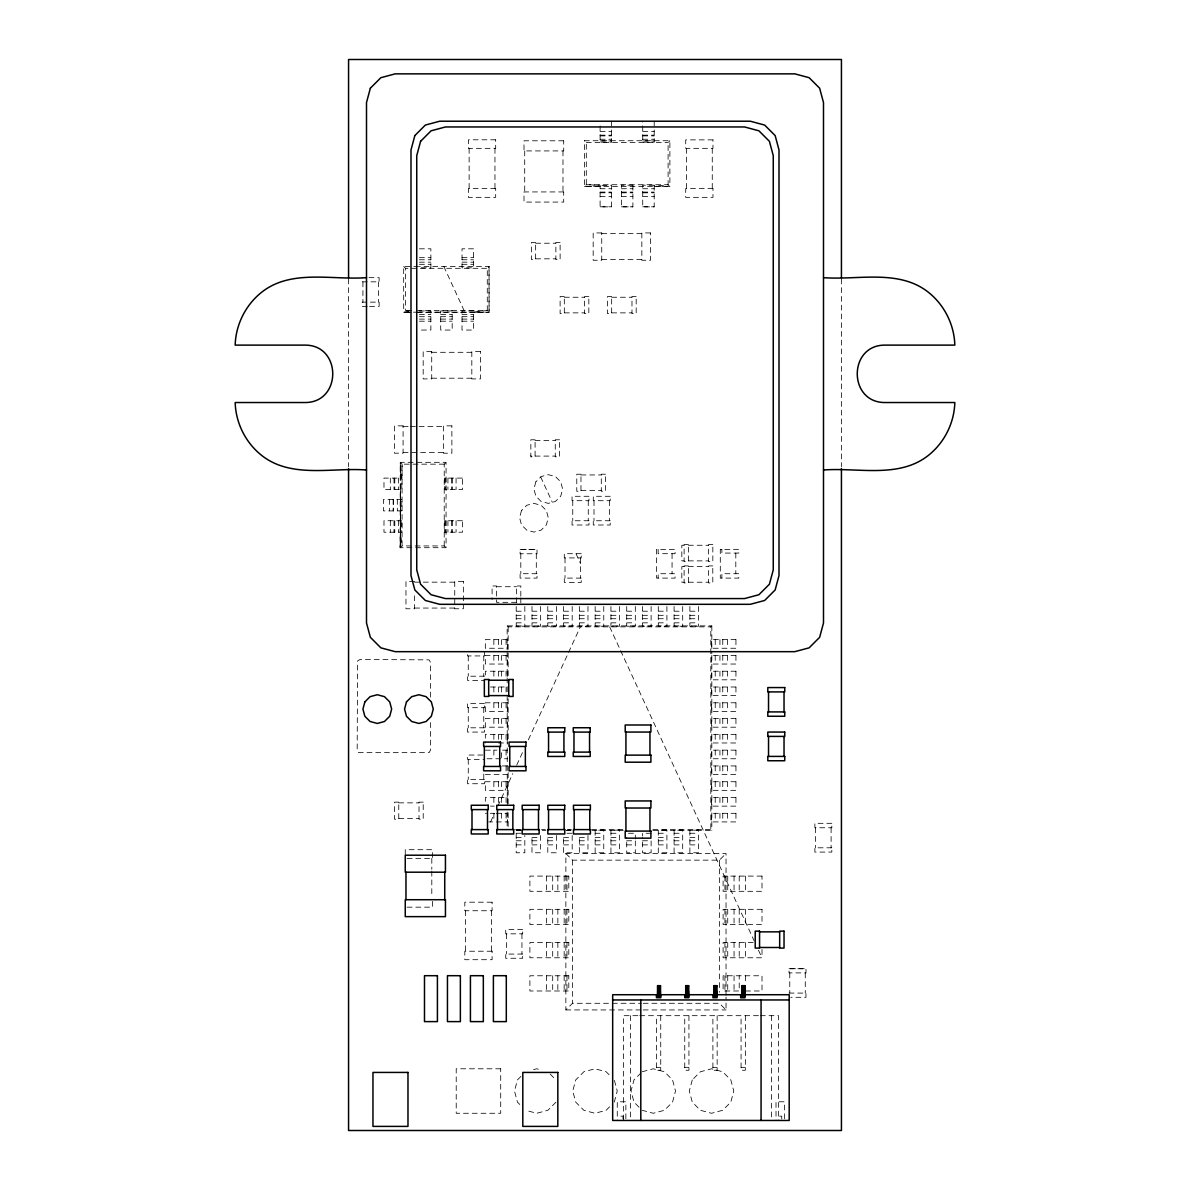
<?xml version="1.0" encoding="UTF-8"?>
<svg xmlns="http://www.w3.org/2000/svg" width="1190" height="1190" viewBox="0 0 1190 1190"><rect width="100%" height="100%" fill="white"/><g stroke="black" fill="none" stroke-linecap="round" stroke-linejoin="round"><path stroke-width="0.75" stroke-dasharray="5 3.75" d="M400.554 510.897L400.271 547.727L400.331 462.33L402.071 464.16L402.071 545.942L400.524 532.213L400.271 547.727L400.524 489.581L400.271 547.727L446.057 547.683L446.057 462.33L400.271 462.33L400.271 547.727L402.071 545.942L444.227 545.942L446.057 547.727M400.271 547.727L400.554 499.413M600.102 186.339L584.469 186.518L584.469 140.732L669.881 140.732L669.881 186.518L584.469 186.518L586.298 184.733L668.096 184.733L669.881 186.518L654.202 186.339L668.096 184.733L668.096 142.562L669.836 140.732M614.263 1102.148L617.253 1091.037L614.263 1079.91M490.578 821.918L494.534 813.306L485.341 813.306M497.837 806.136L512.816 773.589M516.698 765.155L523.674 749.983M528.33 739.853L580.333 626.862M416.679 312.241L489.075 312.241L489.031 266.471L489.075 312.241L487.29 310.456L487.29 268.3L489.075 266.471L419.401 266.59M444.227 545.942L444.227 464.16L446.057 462.33M652.819 830.531L711.828 830.531L710.817 829.519L710.817 626.862L711.828 625.866L507.148 625.866L507.148 649.829M726.034 995.212L726.034 853.498L565.86 853.498L565.86 1009.938L572.509 1003.289L641.306 1003.289M565.86 853.498L572.509 860.147L719.385 860.147L726.034 853.498M520.952 1076.415L517.457 1079.91L514.482 1091.037L517.457 1102.148L520.952 1105.644M555.998 1102.148L547.846 1110.3L536.735 1113.275L525.608 1110.3M640.979 1072.934L634.002 1079.91L631.027 1091.037L634.002 1102.148L640.979 1109.139M609.607 1106.804L606.127 1110.3L595 1113.275L583.874 1110.3L575.737 1102.148L572.747 1091.037L575.737 1079.91L583.874 1071.759L595 1068.784L606.127 1071.759L609.607 1075.254M533.551 1069.632L536.735 1068.784L539.903 1069.632M642.154 1071.759L653.265 1068.784L664.392 1071.759L672.543 1079.91L675.518 1091.037L672.543 1102.148L664.392 1110.3L653.265 1113.275L642.154 1110.3M584.469 186.518L611.571 185.209L611.571 206.867L600.102 206.867L600.102 185.209L586.298 184.733L586.298 142.562L584.469 140.732M408.914 311.81L403.678 312.241L403.678 266.471L418.538 266.471M789.044 968.72L805.987 968.72L805.987 972.899L789.044 972.899L789.044 968.72L805.987 968.72M720.292 549.393L721.884 549.349L721.884 553.082L738.812 553.082L738.812 549.349L720.292 549.393L720.292 578.102L738.812 578.102L738.812 573.714L721.884 573.714L721.884 578.102M408.914 312.211L403.678 312.241L405.507 310.456L414.804 310.456M520.09 549.393L537.017 549.393L537.017 553.766L520.09 553.766L520.09 549.393L537.017 549.393M600.102 131.525L611.571 131.525M642.719 131.525L654.202 131.525M600.102 135.169L611.571 135.169M642.719 135.169L654.202 135.169M600.102 135.898L611.571 135.898M642.719 135.898L654.202 135.898M600.102 139.245L611.571 139.245M642.719 139.245L654.202 139.245M600.102 140.956L611.571 140.956M642.719 140.956L654.202 140.956M586.298 142.562L668.096 142.562M600.102 188.734L611.571 188.734M621.403 188.734L632.887 188.734M642.719 188.734L654.202 188.734M600.102 192.081L611.571 192.081M621.403 192.081L632.887 192.081M642.719 192.081L654.202 192.081M600.102 192.81L611.571 192.81M621.403 192.81L632.887 192.81M642.719 192.81L654.202 192.81M600.102 196.454L611.571 196.454M621.403 196.454L632.887 196.454M642.719 196.454L654.202 196.454M600.102 206.792L611.571 206.792M621.403 206.792L632.887 206.792M642.719 206.792L654.202 206.792M601.738 233.642L641.841 233.642M535.649 243.221L555.879 243.221M419.401 248.814L430.869 248.814L430.869 267.824L419.401 267.824M419.401 257.665L430.869 257.665M462.018 257.665L473.501 257.665M535.649 258.825L555.879 258.825M601.738 259.539L641.841 259.539M419.401 259.762L430.869 259.762M462.018 259.762L473.501 259.762M419.401 262.172L430.869 262.172M462.018 262.172L473.501 262.172M419.401 264.314L430.869 264.314M462.018 264.314L473.501 264.314M403.678 266.471L405.507 268.3L418.523 268.3M420.382 268.3L487.29 268.3M368.974 277.657L379.134 277.657L379.134 281.837L362.206 281.837L362.206 277.657M564.313 297.247L584.617 297.247M611.66 297.247L631.979 297.247M367.279 306.365L362.206 306.365L362.206 302.141L379.134 302.141L379.134 306.365L368.974 306.365M416.664 310.456L487.29 310.456L473.501 312.167L489.075 312.241L419.401 312.167M419.401 310.932L430.869 310.932L430.869 330.046L419.401 330.046M418.508 312.197L403.678 312.197L414.819 312.241M564.313 312.866L584.617 312.866M611.66 312.866L631.979 312.866M419.401 314.547L430.869 314.547M440.702 314.547L452.185 314.547M462.018 314.547L473.501 314.547M419.401 316.689L430.869 316.689M440.702 316.689L452.185 316.689M462.018 316.689L473.501 316.689M419.401 319.099L430.869 319.099M440.702 319.099L452.185 319.099M462.018 319.099L473.501 319.099M419.401 321.196L430.869 321.196M440.702 321.196L452.185 321.196M462.018 321.196L473.501 321.196M431.717 352.3L471.82 352.3M431.717 378.197L471.82 378.197M403.083 426.585L408.572 426.585M410.401 426.585L443.364 426.585M535.084 440.493L555.269 440.493M403.083 452.483L443.364 452.483M535.084 456.097L555.269 456.097M444.227 464.16L402.071 464.16L401.744 489.581L383.983 489.581L383.983 478.097L401.744 478.097L400.271 462.33L400.524 478.097M580.973 474.944L601.292 474.944M580.973 490.548L601.292 490.548M684.116 545.258L681.825 545.258L681.825 560.877L684.116 560.877M688.385 545.258L708.615 545.258M688.385 560.877L708.615 560.877M684.116 566.619L681.825 566.619L681.825 582.222L684.116 582.222M688.385 566.619L708.615 566.619M414.566 581.449L405.969 581.449L405.969 608.774L414.566 608.774L414.566 593.26M414.566 582.163L454.744 582.163M688.385 582.222L708.615 582.222M496.528 586.715L516.519 586.715M516.519 602.319L496.528 602.319L496.528 585.986L492.095 585.986L492.095 599.626M414.566 608.06L454.744 608.06M516.207 611.214L524.82 611.214M531.99 611.214L540.602 611.214M547.787 611.214L556.385 611.214M563.569 611.214L572.182 611.214M579.352 611.214L587.964 611.214M595.149 611.214L603.761 611.214M610.931 611.214L619.544 611.214M626.713 611.214L635.326 611.214M642.511 611.214L651.123 611.214M658.293 611.214L666.906 611.214M674.09 611.214L682.688 611.214M689.873 611.214L698.485 611.214M516.207 615.319L524.82 615.319M531.99 615.319L540.602 615.319M547.787 615.319L556.385 615.319M563.569 615.319L572.182 615.319M579.352 615.319L587.964 615.319M595.149 615.319L603.761 615.319M610.931 615.319L619.544 615.319M626.713 615.319L635.326 615.319M642.511 615.319L651.123 615.319M658.293 615.319L666.906 615.319M674.09 615.319L682.688 615.319M689.873 615.319L698.485 615.319M516.207 618.726L524.82 618.726M531.99 618.726L540.602 618.726M547.787 618.726L556.385 618.726M563.569 618.726L572.182 618.726M579.352 618.726L587.964 618.726M595.149 618.726L603.761 618.726M610.931 618.726L619.544 618.726M626.713 618.726L635.326 618.726M642.511 618.726L651.123 618.726M658.293 618.726L666.906 618.726M674.09 618.726L682.688 618.726M689.873 618.726L698.485 618.726M516.207 622.831L524.82 622.831M531.99 622.831L540.602 622.831M547.787 622.831L556.385 622.831M563.569 622.831L572.182 622.831M579.352 622.831L587.964 622.831M595.149 622.831L603.761 622.831M610.931 622.831L619.544 622.831M626.713 622.831L635.326 622.831M642.511 622.831L651.123 622.831M658.293 622.831L666.906 622.831M674.09 622.831L682.688 622.831M689.873 622.831L698.485 622.831M507.148 625.866L508.16 626.862L710.817 626.862M484.479 676.203L467.551 676.203L467.551 680.397L484.479 680.397M490.459 687.002L507.595 687.002M498.521 742.977L507.595 742.977M485.341 750.146L496.974 750.146M507.595 750.146L501.362 750.146L501.362 758.759M482.798 755.04L467.551 755.04L467.551 759.384L484.479 759.384M487.052 758.759L507.595 758.759M502.15 765.943L507.595 765.943M485.341 774.556L507.595 774.556M398.769 802.863L419.014 802.863M490.459 806.136L494.266 806.136M496.245 813.306L507.595 813.306L507.595 821.918L488.748 821.918M398.769 818.467L419.014 818.467M515.582 829.519L521.175 829.519M541.539 829.519L545.347 829.519M567.511 829.519L571.379 829.519M591.623 829.519L623.426 829.519M652.849 829.519L710.817 829.519M521.369 830.159L516.207 830.159L516.207 852.769L524.82 852.769L524.82 835.469M567.005 830.159L570.456 830.159M516.207 830.456L524.82 830.456M542.194 830.531L545.868 830.531M566.157 830.531L571.691 830.531M591.966 830.531L623.322 830.531M516.207 833.268L524.82 833.268M567.005 833.268L572.182 833.268M595.149 833.268L603.761 833.268M610.931 833.268L619.544 833.268M628.439 833.268L635.326 833.268L635.326 839.01M651.123 833.268L642.511 833.268L642.511 836.005M658.293 833.268L666.906 833.268M674.09 833.268L682.688 833.268M689.873 833.268L698.485 833.268M516.207 837.373L524.82 837.373M531.99 837.373L540.602 837.373M547.787 837.373L556.385 837.373M563.569 837.373L572.182 837.373M579.352 837.373L587.964 837.373M595.149 837.373L603.761 837.373M610.931 837.373L619.544 837.373M658.293 837.373L666.906 837.373M674.09 837.373L682.688 837.373M689.873 837.373L698.485 837.373M516.207 840.78L524.82 840.78M531.99 840.78L540.602 840.78M547.787 840.78L556.385 840.78M563.569 840.78L572.182 840.78M579.352 840.78L587.964 840.78M595.149 840.78L603.761 840.78M610.931 840.78L619.544 840.78M626.713 840.78L635.326 840.78L635.326 852.769L626.713 852.769L626.713 837.373M642.511 840.78L651.123 840.78L651.123 852.769L642.511 852.769L642.511 837.373M658.293 840.78L666.906 840.78M674.09 840.78L682.688 840.78M689.873 840.78L698.485 840.78M516.207 844.885L524.82 844.885M531.99 844.885L540.602 844.885M547.787 844.885L556.385 844.885M563.569 844.885L572.182 844.885M579.352 844.885L587.964 844.885M595.149 844.885L603.761 844.885M610.931 844.885L619.544 844.885M626.713 844.885L635.326 844.885M642.511 844.885L651.123 844.885M658.293 844.885L666.906 844.885M674.09 844.885L682.688 844.885M689.873 844.885L698.485 844.885M407.069 858.362L432.52 858.362L432.52 849.705L405.255 849.705L405.255 856.621M407.069 907.167L432.52 907.167L432.52 898.569M753.196 942.554L723.104 942.554L723.104 957.772L762.002 957.772L762.002 945.931M745.535 990.987L762.002 990.987L762.002 975.77L723.104 975.77L723.104 990.987L739.213 990.987L739.213 975.77M789.044 993.085L805.987 993.085L805.987 997.309L790.74 997.309M643.165 1003.289L719.385 1003.289L726.034 1009.938L726.034 997.056M565.86 1009.938L641.351 1009.938M643.195 1009.938L726.034 1009.938M637.885 1015.68L623.411 1015.68L623.411 1120.459M639.729 1015.68L758.417 1015.68M760.276 1015.68L778.572 1015.68L778.572 1120.459M656.568 1067.341L660.733 1067.341M684.741 1067.341L688.936 1067.341M712.899 1067.341L717.154 1067.341M741.072 1067.341L745.356 1067.341M408.973 310.575L405.507 310.456L405.507 268.3M550.182 1074.094L555.998 1079.91M443.811 266.471L464.859 312.197M530.844 455.606L531.409 456.811M540.691 476.997L552.338 502.284M575.99 553.692L580.512 563.51M609.667 626.862L754.192 940.918M758.447 950.155L761.942 957.772M841.434 278.906L841.434 466.703M831.096 827.749L831.096 847.801M815.596 827.749L815.596 847.801M805.273 972.899L805.273 993.085M789.773 972.899L789.773 993.085M784.582 1118.764L784.582 1101.791L776.014 1101.791L776.014 1120.459M781.726 1119.016L781.726 1116.146L778.855 1116.146L778.855 1119.016M771.403 1015.68L771.403 1120.459M745.535 876.093L745.535 891.31M745.535 909.324L745.535 924.541M745.535 942.554L745.535 957.772M745.535 975.77L745.535 982.538M745.356 1015.68L745.356 1070.256L741.072 1070.256L741.072 1015.68M739.213 876.093L739.213 891.31M739.213 909.324L739.213 924.541M739.213 942.554L739.213 957.772M735.807 553.082L735.807 573.714M734.052 876.093L734.052 891.31M734.052 909.324L734.052 924.541M734.052 942.554L734.052 957.772M734.052 975.77L734.052 990.987M727.73 876.093L727.73 891.31M727.73 909.324L727.73 924.541M727.73 942.554L727.73 957.772M727.73 975.77L727.73 990.987M727.432 639.64L727.432 648.253M727.432 655.422L727.432 664.035M727.432 671.22L727.432 679.817M727.432 687.002L727.432 695.615M727.432 702.784L727.432 711.397M727.432 718.582L727.432 727.194M727.432 734.364L727.432 742.977M727.432 750.146L727.432 758.759M727.432 765.943L727.432 774.556M727.432 781.726L727.432 790.339M727.432 797.523L727.432 806.136M727.432 813.306L727.432 821.918M724.933 876.093L724.933 891.31M724.933 909.324L724.933 924.541M724.933 942.554L724.933 957.772M724.933 975.77L724.933 990.987M722.761 639.64L722.761 648.253M722.761 655.422L722.761 664.035M722.761 671.22L722.761 679.817M722.761 687.002L722.761 695.615M722.761 702.784L722.761 711.397M722.761 718.582L722.761 727.194M722.761 734.364L722.761 742.977M722.761 750.146L722.761 758.759M722.761 765.943L722.761 774.556M722.761 781.726L722.761 790.339M722.761 797.523L722.761 806.136M722.761 813.306L722.761 821.918M719.935 639.64L719.935 648.253M719.935 655.422L719.935 664.035M719.935 671.22L719.935 679.817M719.935 687.002L719.935 695.615M719.935 702.784L719.935 711.397M719.935 718.582L719.935 727.194M719.935 734.364L719.935 742.977M719.935 750.146L719.935 758.759M719.935 765.943L719.935 774.556M719.935 781.726L719.935 790.339M719.935 797.523L719.935 806.136M719.935 813.306L719.935 821.918M719.385 860.147L719.385 992.252M717.154 1015.68L717.154 1070.256L712.899 1070.256L712.899 1015.68M715.22 639.64L715.22 648.253M715.22 655.422L715.22 664.035M715.22 671.22L715.22 679.817M715.22 687.002L715.22 695.615M715.22 702.784L715.22 711.397M715.22 718.582L715.22 727.194M715.22 734.364L715.22 742.977M715.22 750.146L715.22 758.759M715.22 765.943L715.22 774.556M715.22 781.726L715.22 790.339M715.22 797.523L715.22 806.136M715.22 813.306L715.22 821.918M712.26 148.348L712.26 188.6M711.828 625.866L711.828 653.518M711.828 655.363L711.828 830.531M698.485 606.484L698.485 626.223L689.873 626.223L689.873 606.484M688.936 1015.68L688.936 1070.256L684.741 1070.256L684.741 1015.68M686.422 148.348L686.422 188.6M682.688 606.484L682.688 626.223L674.09 626.223L674.09 606.484M672.067 553.692L672.067 573.714M666.906 606.484L666.906 626.223L658.293 626.223L658.293 606.484M660.733 1015.68L660.733 1070.256L656.568 1070.256L656.568 1015.68M658.144 549.393L658.144 553.692L675.087 553.692L675.087 549.393L656.568 549.393L656.568 578.102L675.087 578.102L675.087 573.714L658.144 573.714L658.144 578.102M654.202 121.187L654.202 142.175L642.719 142.175L642.719 121.187M651.123 606.484L651.123 626.223L642.511 626.223L642.511 606.484M635.326 606.484L635.326 626.223L626.713 626.223L626.713 606.484M630.462 1015.68L630.462 1120.459M625.866 1118.764L625.866 1101.791L617.268 1101.791L617.268 1120.459M622.995 1119.016L622.995 1116.146L620.124 1116.146L620.124 1119.016M619.544 606.484L619.544 626.223L610.931 626.223L610.931 606.484M611.571 121.187L611.571 142.175L600.102 142.175L600.102 122.853M609.503 500.693L609.503 520.744M603.761 606.484L603.761 626.223L595.149 626.223L595.149 606.484M594.003 500.693L594.003 520.744M588.262 500.693L588.262 520.744M587.964 606.484L587.964 626.223L579.352 626.223L579.352 606.484M587.964 835.469L587.964 852.769L579.352 852.769L579.352 835.469M580.512 557.917L580.512 578.102M572.762 500.693L572.762 520.744M572.509 860.147L572.509 1003.289M572.182 606.484L572.182 626.223L563.569 626.223L563.569 606.484M572.182 835.469L572.182 852.769L563.569 852.769L563.569 835.469M566.976 876.093L566.976 891.31M566.976 909.324L566.976 924.541M566.976 942.554L566.976 957.772M566.976 975.77L566.976 990.987M565.012 557.917L565.012 578.102M564.164 876.093L564.164 891.31M564.164 909.324L564.164 924.541M564.164 942.554L564.164 957.772M564.164 975.77L564.164 990.987M562.989 150.922L562.989 191.932M557.842 876.093L557.842 891.31M557.842 909.324L557.842 924.541M557.842 942.554L557.842 957.772M557.842 975.77L557.842 990.987M556.385 606.484L556.385 626.223L547.787 626.223L547.787 606.484M556.385 835.469L556.385 852.769L547.787 852.769L547.787 835.469M552.696 876.093L552.696 891.31M552.696 909.324L552.696 924.541M552.696 942.554L552.696 957.772M552.696 975.77L552.696 990.987M546.374 876.093L546.374 891.31M546.374 909.324L546.374 924.541M546.374 942.554L546.374 957.772M546.374 975.77L546.374 990.987M540.602 606.484L540.602 626.223L531.99 626.223L531.99 606.484M540.602 835.469L540.602 852.769L531.99 852.769L531.99 835.469M536.303 553.766L536.303 573.714M524.82 606.484L524.82 626.223L516.207 626.223L516.207 606.484M524.716 150.922L524.716 191.932M521.949 933.838L521.949 954.068M520.803 553.766L520.803 573.714M520.818 596.22L520.818 585.986L516.519 585.986L516.519 603.033M520.818 597.93L520.818 603.033M508.16 626.862L508.16 677.065M508.16 698.827L508.16 739.421M508.16 772.637L508.16 803.875M508.16 812.785L508.16 827.69M507.595 676.381L507.595 671.22L485.341 671.22L485.341 676.381M507.595 739.526L507.595 734.364L485.341 734.364L485.341 742.977M507.595 802.685L507.595 797.523L485.341 797.523L485.341 802.685M507.148 651.674L507.282 806.136M507.148 812.086L507.148 826.842M506.449 933.838L506.449 954.068M506.077 639.64L506.077 648.253M506.077 655.422L506.077 664.035M506.077 671.22L506.077 678.107M506.077 687.002L506.077 693.889M506.077 702.784L506.077 711.397M506.077 718.582L506.077 727.194M506.077 734.364L506.077 742.977M506.077 750.146L506.077 758.759M506.077 765.943L506.077 774.556M506.077 781.726L506.077 790.339M506.077 797.523L506.077 802.685M506.077 813.306L506.077 821.918M501.362 639.64L501.362 648.253M501.362 655.422L501.362 664.035M501.362 671.22L501.362 679.817M501.362 687.002L501.362 693.889M501.362 702.784L501.362 711.397M501.362 718.582L501.362 727.194M501.362 734.364L501.362 742.977M501.362 781.726L501.362 790.339M501.362 797.523L501.362 803.072M501.362 813.306L501.362 821.918M498.521 639.64L498.521 648.253M498.521 655.422L498.521 664.035M498.521 671.22L498.521 678.107M498.521 687.002L498.521 693.889M498.521 702.784L498.521 711.397M498.521 718.582L498.521 727.194M498.521 734.364L498.521 739.526M498.521 781.726L498.521 790.339M498.521 797.523L498.521 802.685M494.966 148.348L494.966 188.6M493.865 639.64L493.865 648.253M493.865 655.422L493.865 664.035M493.865 671.22L493.865 678.107M493.865 687.002L493.865 693.889M493.865 702.784L493.865 711.397M493.865 718.582L493.865 727.194M493.865 734.364L493.865 739.526M493.865 750.146L493.865 758.759M493.865 781.726L493.865 790.339M493.865 797.523L493.865 802.685M493.865 813.306L493.865 821.918M491.381 910.737L491.381 951.227M484.479 651.689L484.479 655.928L467.551 655.928L467.551 651.689M483.765 655.928L483.765 676.203M483.765 707.693L483.765 727.804M483.765 773.991L483.765 779.465M469.128 148.348L469.128 188.6M468.265 655.928L468.265 676.203M468.265 707.693L468.265 727.804M468.265 759.384L468.265 779.465M465.543 910.737L465.543 951.227M456.068 478.097L456.068 489.581M456.068 520.729L456.068 532.213M452.393 478.097L452.393 489.581M452.393 520.729L452.393 532.213M451.59 478.097L451.59 489.581M451.59 520.729L451.59 532.213M447.931 478.097L447.931 489.581M447.931 520.729L447.931 532.213M445.759 478.097L445.759 489.581M445.759 520.729L445.759 532.213M431.806 858.362L431.806 869.325M431.806 871.154L431.806 896.739M430.512 697.117L430.512 662.354L429.069 659.87L360.049 659.483L357.565 660.926L357.179 750.146L358.607 752.645L429.069 752.645L430.512 750.146L430.512 719.058M398.471 478.097L398.471 489.581M398.471 520.729L398.471 532.213M397.326 499.413L397.326 510.897M394.797 478.097L394.797 489.581M394.797 520.729L394.797 532.213M393.994 478.097L393.994 489.581M393.994 520.729L393.994 532.213M393.578 499.413L393.578 510.897M393.146 499.413L393.146 510.897M390.32 478.097L390.32 489.581M390.32 520.729L390.32 532.213M389.383 499.413L389.383 510.897M378.42 281.837L378.42 302.141M362.92 281.837L362.92 302.141M348.566 278.906L348.566 466.703M521.503 510.54L519.569 517.724L521.503 524.894L526.754 530.145L533.923 532.079L541.108 530.145L546.359 524.894L548.278 517.724L546.359 510.54L541.108 505.289L533.923 503.37L526.754 505.289L521.503 510.54M535.857 481.846L533.923 489.016L535.857 496.185L541.108 501.451L548.278 503.37L555.462 501.451L560.713 496.185L562.632 489.016L560.713 481.846L555.462 476.58L548.278 474.661L541.108 476.58L535.857 481.846M692.283 1079.91L689.293 1091.037L692.283 1102.148L700.419 1110.3L711.546 1113.275L722.672 1110.3L730.809 1102.148L733.784 1091.037L730.809 1079.91L722.672 1071.759L711.546 1068.784L700.419 1071.759L692.283 1079.91M495.68 139.795L468.414 139.795L468.414 148.348L495.68 148.348L495.68 139.795M712.974 139.87L685.708 139.87L685.708 148.348L712.974 148.348L712.974 139.87M563.703 140.792L524.002 140.792L524.002 150.922L563.703 150.922L563.703 140.792M632.887 185.209L621.403 185.209L621.403 206.867L632.887 206.867L632.887 185.209M654.202 185.209L642.719 185.209L642.719 206.867L654.202 206.867L654.202 185.209M495.68 188.6L468.414 188.6L468.414 197.347L495.68 197.347L495.68 188.6M712.974 188.6L685.708 188.6L685.708 197.347L712.974 197.347L712.974 188.6M563.703 191.932L524.002 191.932L524.002 202.077L563.703 202.077L563.703 191.932M601.738 232.928L593.17 232.928L593.17 260.253L601.738 260.253L601.738 232.928M650.514 232.928L641.841 232.928L641.841 260.253L650.514 260.253L650.514 232.928M535.649 242.492L531.394 242.492L531.394 259.539L535.649 259.539L535.649 242.492M560.118 242.492L555.879 242.492L555.879 259.539L560.118 259.539L560.118 242.492M473.501 248.814L462.018 248.814L462.018 267.824L473.501 267.824L473.501 248.814M564.313 296.533L560.118 296.533L560.118 313.58L564.313 313.58L564.313 296.533M588.827 296.533L584.617 296.533L584.617 313.58L588.827 313.58L588.827 296.533M611.66 296.533L607.436 296.533L607.436 313.58L611.66 313.58L611.66 296.533M636.189 296.533L631.979 296.533L631.979 313.58L636.189 313.58L636.189 296.533M452.185 310.932L440.702 310.932L440.702 330.046L452.185 330.046L452.185 310.932M473.501 310.932L462.018 310.932L462.018 330.046L473.501 330.046L473.501 310.932M431.717 351.571L423.179 351.571L423.179 378.911L431.717 378.911L431.717 351.571M480.463 351.571L471.82 351.571L471.82 378.911L480.463 378.911L480.463 351.571M403.083 425.856L394.5 425.856L394.5 453.197L403.083 453.197L403.083 425.856M451.873 425.856L443.364 425.856L443.364 453.197L451.873 453.197L451.873 425.856M535.084 439.779L530.844 439.779L530.844 456.811L535.084 456.811L535.084 439.779M559.568 439.779L555.269 439.779L555.269 456.811L559.568 456.811L559.568 439.779M580.973 474.215L576.778 474.215L576.778 491.262L580.973 491.262L580.973 474.215M605.487 474.215L601.292 474.215L601.292 491.262L605.487 491.262L605.487 474.215M462.419 478.097L444.539 478.097L444.539 489.581L462.419 489.581L462.419 478.097M588.976 496.289L572.048 496.289L572.048 500.693L588.976 500.693L588.976 496.289M610.217 496.289L593.289 496.289L593.289 500.693L610.217 500.693L610.217 496.289M401.774 499.413L383.492 499.413L383.492 510.897L401.774 510.897L401.774 499.413M401.744 520.729L383.983 520.729L383.983 532.213L401.744 532.213L401.744 520.729M462.419 520.729L444.539 520.729L444.539 532.213L462.419 532.213L462.419 520.729M588.976 520.744L572.048 520.744L572.048 524.998L588.976 524.998L588.976 520.744M610.217 520.744L593.289 520.744L593.289 524.998L610.217 524.998L610.217 520.744M688.385 544.544L684.116 544.544L684.116 561.591L688.385 561.591L688.385 544.544M712.84 544.544L708.615 544.544L708.615 561.591L712.84 561.591L712.84 544.544M581.226 553.692L564.298 553.692L564.298 557.917L581.226 557.917L581.226 553.692M688.385 565.904L684.116 565.904L684.116 582.936L688.385 582.936L688.385 565.904M712.795 565.904L708.615 565.904L708.615 582.936L712.795 582.936L712.795 565.904M537.017 573.714L520.09 573.714L520.09 578.102L537.017 578.102L537.017 573.714M581.226 578.102L564.298 578.102L564.298 582.401L581.226 582.401L581.226 578.102M463.356 581.449L454.744 581.449L454.744 608.774L463.356 608.774L463.356 581.449M507.595 639.64L485.341 639.64L485.341 648.253L507.595 648.253L507.595 639.64M735.941 639.64L711.382 639.64L711.382 648.253L735.941 648.253L735.941 639.64M507.595 655.422L485.341 655.422L485.341 664.035L507.595 664.035L507.595 655.422M735.941 655.422L711.382 655.422L711.382 664.035L735.941 664.035L735.941 655.422M735.941 671.22L711.382 671.22L711.382 679.817L735.941 679.817L735.941 671.22M735.941 687.002L711.382 687.002L711.382 695.615L735.941 695.615L735.941 687.002M507.595 702.784L485.341 702.784L485.341 711.397L507.595 711.397L507.595 702.784M735.941 702.784L711.382 702.784L711.382 711.397L735.941 711.397L735.941 702.784M484.479 703.364L467.551 703.364L467.551 707.693L484.479 707.693L484.479 703.364M507.595 718.582L485.341 718.582L485.341 727.194L507.595 727.194L507.595 718.582M735.941 718.582L711.382 718.582L711.382 727.194L735.941 727.194L735.941 718.582M484.479 727.804L467.551 727.804L467.551 732.073L484.479 732.073L484.479 727.804M735.941 734.364L711.382 734.364L711.382 742.977L735.941 742.977L735.941 734.364M735.941 750.146L711.382 750.146L711.382 758.759L735.941 758.759L735.941 750.146M735.941 765.943L711.382 765.943L711.382 774.556L735.941 774.556L735.941 765.943M484.479 779.465L467.551 779.465L467.551 783.734L484.479 783.734L484.479 779.465M507.595 781.726L485.341 781.726L485.341 790.339L507.595 790.339L507.595 781.726M735.941 781.726L711.382 781.726L711.382 790.339L735.941 790.339L735.941 781.726M735.941 797.523L711.382 797.523L711.382 806.136L735.941 806.136L735.941 797.523M398.769 802.149L394.5 802.149L394.5 819.196L398.769 819.196L398.769 802.149M423.209 802.149L419.014 802.149L419.014 819.196L423.209 819.196L423.209 802.149M735.941 813.306L711.382 813.306L711.382 821.918L735.941 821.918L735.941 813.306M831.825 823.316L814.882 823.316L814.882 827.749L831.825 827.749L831.825 823.316M603.761 830.159L595.149 830.159L595.149 852.769L603.761 852.769L603.761 830.159M619.544 830.159L610.931 830.159L610.931 852.769L619.544 852.769L619.544 830.159M666.906 830.159L658.293 830.159L658.293 852.769L666.906 852.769L666.906 830.159M682.688 830.159L674.09 830.159L674.09 852.769L682.688 852.769L682.688 830.159M698.485 830.159L689.873 830.159L689.873 852.769L698.485 852.769L698.485 830.159M831.825 847.801L814.882 847.801L814.882 852.085L831.825 852.085L831.825 847.801M568.805 876.093L529.892 876.093L529.892 891.31L568.805 891.31L568.805 876.093M762.002 876.093L723.104 876.093L723.104 891.31L762.002 891.31L762.002 876.093M492.095 902.198L464.814 902.198L464.814 910.737L492.095 910.737L492.095 902.198M568.805 909.324L529.892 909.324L529.892 924.541L568.805 924.541L568.805 909.324M762.002 909.324L723.104 909.324L723.104 924.541L762.002 924.541L762.002 909.324M522.663 929.628L505.72 929.628L505.72 933.838L522.663 933.838L522.663 929.628M568.805 942.554L529.892 942.554L529.892 957.772L568.805 957.772L568.805 942.554M492.095 951.227L464.814 951.227L464.814 959.705L492.095 959.705L492.095 951.227M522.663 954.068L505.72 954.068L505.72 958.262L522.663 958.262L522.663 954.068M568.805 975.77L529.892 975.77L529.892 990.987L568.805 990.987L568.805 975.77M500.707 1068.784L456.216 1068.784L456.216 1113.275L500.707 1113.275L500.707 1068.784"/><path stroke-width="1.5" d="M366.505 277.657C331.549 280.334 289.929 268.479 260.268 293.365C245.036 306.098 235.739 325.272 235.174 345.115L304.789 345.115C342.051 344.743 342.051 402.904 304.789 402.532L235.174 402.532C235.739 422.376 245.036 441.549 260.268 454.282C289.929 479.168 331.549 467.313 366.505 469.99M823.495 277.657C858.451 280.334 900.071 268.479 929.732 293.365C944.964 306.098 954.261 325.272 954.826 345.115L885.211 345.115C847.949 344.743 847.949 402.904 885.211 402.532L954.826 402.532C954.261 422.376 944.964 441.549 929.732 454.282C900.071 479.168 858.451 467.313 823.495 469.99M488.688 680.219L508.74 680.219M488.688 695.6L508.74 695.6M759.562 931.859L779.673 931.859M759.562 947.493L779.673 947.493M657.579 985.811L660.45 985.811M685.708 985.811L688.579 985.811M713.836 985.811L716.707 985.811M741.965 985.811L744.836 985.811M657.579 986.376L660.45 986.376M685.708 986.376L688.579 986.376M713.836 986.376L716.707 986.376M741.965 986.376L744.836 986.376M657.579 987.269L660.45 987.269M685.708 987.269L688.579 987.269M713.836 987.269L716.707 987.269M741.965 987.269L744.836 987.269M657.579 988.355L660.45 988.355M685.708 988.355L688.579 988.355M713.836 988.355L716.707 988.355M741.965 988.355L744.836 988.355M657.579 989.664L660.45 989.664M685.708 989.664L688.579 989.664M713.836 989.664L716.707 989.664M741.965 989.664L744.836 989.664M657.579 990.705L660.45 990.705M685.708 990.705L688.579 990.705M713.836 990.705L716.707 990.705M741.965 990.705L744.836 990.705M657.579 991.568L660.45 991.568M685.708 991.568L688.579 991.568M713.836 991.568L716.707 991.568M741.965 991.568L744.836 991.568M657.579 992.148L660.45 992.148M685.708 992.148L688.579 992.148M713.836 992.148L716.707 992.148M741.965 992.148L744.836 992.148M657.579 992.356L660.45 992.356M685.708 992.356L688.579 992.356M713.836 992.356L716.707 992.356M741.965 992.356L744.836 992.356M657.579 993.293L660.45 993.293M685.708 993.293L688.579 993.293M713.836 993.293L716.707 993.293M741.965 993.293L744.836 993.293M657.579 993.516L660.45 993.516M685.708 993.516L688.579 993.516M713.836 993.516L716.707 993.516M741.965 993.516L744.836 993.516M657.579 994.156L660.45 994.156M685.708 994.156L688.579 994.156M713.836 994.156L716.707 994.156M741.965 994.156L744.836 994.156M685.143 994.721L612.672 994.721L612.672 1120.459L789.193 1120.459L789.193 994.721L688.846 994.721L688.936 997.696L684.741 997.696L684.741 994.721M657.579 995.093L660.45 995.093M685.708 995.093L688.579 995.093M713.836 995.138L716.707 995.093M741.965 995.093L744.836 995.093M612.672 999.957L789.193 999.957M841.434 277.657L841.434 59.5L348.566 59.5L348.566 277.657M841.434 468.562L841.434 1130.5L348.566 1130.5L348.566 468.562M784.032 691.911L784.032 711.918M784.032 736.402L784.032 756.409M768.532 691.911L768.532 711.918M768.532 736.402L768.532 756.409M761.064 999.957L761.064 1120.459M745.059 994.721L745.059 997.77L740.656 997.77L740.656 994.721M717.124 994.721L717.124 997.696L712.929 997.696L712.929 994.721M660.852 994.721L660.852 997.696L656.449 997.696L656.449 994.721M649.948 732.058L649.948 755.129M649.948 808.025L649.948 831.081M640.8 999.957L640.8 1120.459M625.925 732.058L625.925 755.129M625.925 808.025L625.925 831.081M589.764 809.602L589.764 829.609M589.556 732.103L589.556 752.11M574.175 809.602L574.175 829.609M573.967 732.103L573.967 752.11M563.926 732.103L563.926 752.11M564.134 809.602L564.134 829.609M548.545 732.103L548.545 752.11M548.545 809.602L548.545 829.609M538.49 809.602L538.49 829.609M525.355 746.457L525.355 766.449M522.916 809.602L522.916 829.609M512.86 809.602L512.86 829.609M509.766 746.457L509.766 766.449M499.726 746.457L499.726 766.449M497.48 809.602L497.48 829.609M487.498 809.602L487.498 829.609M484.345 746.457L484.345 766.449M471.999 809.602L471.999 829.609M444.733 872.196L444.733 899.714M405.969 872.196L405.969 899.714M370.358 88.209L366.505 102.563L366.505 622.98L370.358 637.319L380.86 647.836L395.214 651.674L794.786 651.674L809.141 647.836L819.642 637.319L823.495 622.98L823.495 102.563L819.642 88.209L809.141 77.692L794.786 73.854L395.214 73.854L380.86 77.692L370.358 88.209M414.849 135.571L410.996 149.925L410.996 575.603L414.849 589.957L425.351 600.474L439.705 604.312L750.295 604.312L764.649 600.474L775.151 589.957L779.004 575.603L779.004 149.925L775.151 135.571L764.649 125.069L750.295 121.216L439.705 121.216L425.351 125.069L414.849 135.571M420.591 141.312L416.738 155.667L416.738 569.861L420.591 584.216L431.092 594.732L445.447 598.57L744.553 598.57L758.908 594.732L769.409 584.216L773.262 569.861L773.262 155.667L769.409 141.312L758.908 130.811L744.553 126.958L445.447 126.958L431.092 130.811L420.591 141.312M364.854 701.907L362.935 709.091L364.854 716.261L370.105 721.512L377.289 723.446L384.459 721.512L389.71 716.261L391.644 709.091L389.71 701.907L384.459 696.656L377.289 694.737L370.105 696.656L364.854 701.907M406.474 701.907L404.555 709.091L406.474 716.261L411.74 721.512L418.91 723.446L426.079 721.512L431.345 716.261L433.264 709.091L431.345 701.907L426.079 696.656L418.91 694.737L411.74 696.656L406.474 701.907M488.688 679.505L484.345 679.505L484.345 696.447L488.688 696.447L488.688 679.505M513.098 679.505L508.74 679.505L508.74 696.447L513.098 696.447L513.098 679.505M784.745 687.567L767.803 687.567L767.803 691.911L784.745 691.911L784.745 687.567M784.745 711.918L767.803 711.918L767.803 716.261L784.745 716.261L784.745 711.918M650.9 724.993L625.211 724.993L625.211 732.058L650.9 732.058L650.9 724.993M564.759 727.745L547.831 727.745L547.831 732.103L564.759 732.103L564.759 727.745M590.195 727.745L573.253 727.745L573.253 732.103L590.195 732.103L590.195 727.745M784.745 732.058L767.803 732.058L767.803 736.402L784.745 736.402L784.745 732.058M500.559 742.099L483.616 742.099L483.616 746.457L500.559 746.457L500.559 742.099M525.98 742.099L509.052 742.099L509.052 746.457L525.98 746.457L525.98 742.099M564.759 752.11L547.831 752.11L547.831 756.453L564.759 756.453L564.759 752.11M590.195 752.11L573.253 752.11L573.253 756.453L590.195 756.453L590.195 752.11M650.9 755.129L625.211 755.129L625.211 762.195L650.9 762.195L650.9 755.129M784.745 756.409L767.803 756.409L767.803 760.752L784.745 760.752L784.745 756.409M500.559 766.449L483.616 766.449L483.616 770.808L500.559 770.808L500.559 766.449M525.98 766.449L509.052 766.449L509.052 770.808L525.98 770.808L525.98 766.449M650.9 800.944L625.211 800.944L625.211 808.025L650.9 808.025L650.9 800.944M488.212 805.258L471.285 805.258L471.285 809.602L488.212 809.602L488.212 805.258M513.708 805.258L496.765 805.258L496.765 809.602L513.708 809.602L513.708 805.258M539.13 805.258L522.187 805.258L522.187 809.602L539.13 809.602L539.13 805.258M564.759 805.258L547.831 805.258L547.831 809.602L564.759 809.602L564.759 805.258M590.389 805.258L573.461 805.258L573.461 809.602L590.389 809.602L590.389 805.258M488.212 829.609L471.285 829.609L471.285 833.967L488.212 833.967L488.212 829.609M513.708 829.609L496.765 829.609L496.765 833.967L513.708 833.967L513.708 829.609M539.13 829.609L522.187 829.609L522.187 833.967L539.13 833.967L539.13 829.609M564.759 829.609L547.831 829.609L547.831 833.967L564.759 833.967L564.759 829.609M590.389 829.609L573.461 829.609L573.461 833.967L590.389 833.967L590.389 829.609M650.9 831.081L625.211 831.081L625.211 838.162L650.9 838.162L650.9 831.081M445.447 855.208L405.255 855.208L405.255 872.196L445.447 872.196L445.447 855.208M445.447 899.714L405.255 899.714L405.255 916.642L445.447 916.642L445.447 899.714M759.562 931.145L755.219 931.145L755.219 948.073L759.562 948.073L759.562 931.145M784.032 931.145L779.673 931.145L779.673 948.073L784.032 948.073L784.032 931.145M437.414 975.696L424.488 975.696L424.488 1021.615L437.414 1021.615L437.414 975.696M460.366 975.696L447.455 975.696L447.455 1021.615L460.366 1021.615L460.366 975.696M483.333 975.696L470.422 975.696L470.422 1021.615L483.333 1021.615L483.333 975.696M506.3 975.696L493.389 975.696L493.389 1021.615L506.3 1021.615L506.3 975.696M660.45 985.662L657.579 985.662L657.579 996.209L660.45 996.209L660.45 985.662M688.579 985.662L685.708 985.662L685.708 996.209L688.579 996.209L688.579 985.662M716.707 985.662L713.836 985.662L713.836 996.209L716.707 996.209L716.707 985.662M744.836 985.662L741.965 985.662L741.965 996.209L744.836 996.209L744.836 985.662M407.977 1072.428L372.961 1072.428L372.961 1126.395L407.977 1126.395L407.977 1072.428M557.827 1072.428L522.812 1072.428L522.812 1126.395L557.827 1126.395L557.827 1072.428"/></g></svg>
